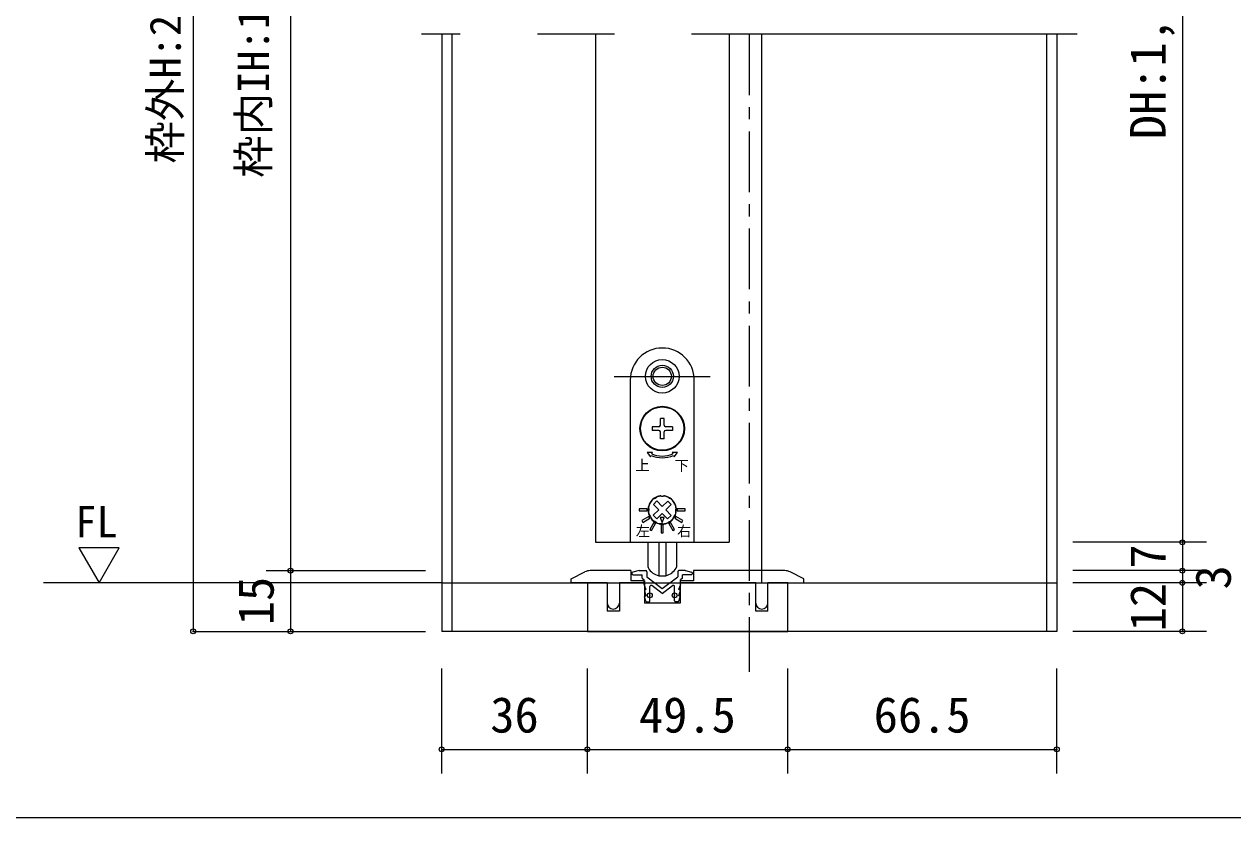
# Model space of a CAD drawing. Units: millimetres on the paper, enlarged 10 times, with parts at other scales. Extents: x -2000 to 2000, y -1385 to 1385.
# Drawn here: x -1393 to -398, y -68 to 586 of the extents above; entities that cross this region are included whole.
import ezdxf
from ezdxf.enums import TextEntityAlignment as Align

# ---------------------------------------------------------------- set-up
doc = ezdxf.new("R2010")
doc.units = ezdxf.units.MM
doc.header["$LTSCALE"] = 10
doc.header["$PDMODE"] = 32
doc.header["$PDSIZE"] = 4
for name, pattern in [('CHAIN1', [8, 5, -1, 1, -1]), ('USER1', [19.05, 12.7, -6.35]), ('USER4', [50.8, 31.75, -6.35, 6.35, -6.35])]:
    doc.linetypes.add(name, pattern=pattern)
doc.layers.add('1-1_0', color=7, linetype='Continuous', lineweight=20)
doc.layers.add('2-0', color=7, linetype='Continuous', lineweight=20)
doc.styles.add('ＭＳ ゴシック', font='')
doc.styles.get('ＭＳ ゴシック').set_extended_font_data('MS Gothic')

msp = doc.modelspace()

# ---------------------------------------------------------------- linework, layer by layer
at = {"layer": '1-1_0'}
msp.add_lwpolyline([(380, -67.5), (-1950, -67.5), (-1950, 1335)], dxfattribs=at)
at = {"layer": '2-0', "color": 4, "lineweight": 9}
for p, q in [((-1254.23, 1069.87), (-1254.23, 86.05)), ((-1174.08, 949.87), (-1174.08, 136.05)), ((-439.35, 923.2), (-439.35, 159.39)), ((-419.35, 159.39), (-529.49, 159.39)), ((-439.35, 159.39), (-439.35, 136.05)), ((-1194.08, 136.05), (-1062.82, 136.05)), ((-1174.08, 136.05), (-1174.08, 86.05)), ((-419.35, 136.05), (-529.49, 136.05)), ((-439.35, 136.05), (-439.35, 126.05)), ((-1049.49, 126.05), (-1377.42, 126.05)), ((-419.35, 126.05), (-529.49, 126.05)), ((-439.35, 126.05), (-439.35, 86.05)), ((-1254.23, 86.05), (-1072.57, 86.05)), ((-1194.08, 86.05), (-1062.82, 86.05)), ((-419.35, 86.05), (-529.49, 86.05)), ((-1049.49, -31.12), (-1049.49, 55.43)), ((-929.49, -31.12), (-929.49, 55.43)), ((-764.49, -31.12), (-764.49, 55.43)), ((-542.82, -31.12), (-542.82, 55.43)), ((-1049.49, -11.12), (-929.49, -11.12)), ((-929.49, -11.12), (-764.49, -11.12)), ((-764.49, -11.12), (-542.82, -11.12))]:
    msp.add_line(p, q, dxfattribs=at)
at = {"layer": '2-0', "linetype": 'USER4'}
msp.add_line((-526.15, 577.72), (-1066.15, 577.72), dxfattribs=at)
at = {"layer": '2-0'}
for p, q in [((-1049.49, 577.72), (-1049.49, 86.05)), ((-1041.15, 577.72), (-1041.15, 86.05)), ((-922.82, 577.72), (-922.82, 159.39)), ((-812.82, 577.72), (-812.82, 159.39)), ((-786.15, 577.72), (-786.15, 126.05)), ((-551.15, 577.72), (-551.15, 86.05)), ((-542.82, 577.72), (-542.82, 86.05)), ((-922.82, 159.39), (-812.82, 159.39)), ((-942.82, 129.39), (-931.6, 135)), ((-893.65, 136.05), (-927.13, 136.05)), ((-893.65, 136.05), (-893.65, 127.72)), ((-892.82, 133.72), (-892.82, 133.92)), ((-886.93, 136.03), (-892.04, 134.89)), ((-891.82, 132.72), (-888.38, 132.72)), ((-888.38, 132.72), (-884.49, 132.72)), ((-886.71, 136.05), (-881.6, 136.05)), ((-884.49, 129.8), (-882.82, 128.55)), ((-880.6, 135.05), (-880.6, 131.05)), ((-880.6, 131.05), (-867.82, 121.47)), ((-867.82, 121.47), (-855.04, 131.05)), ((-855.04, 135.05), (-855.04, 131.05)), ((-848.93, 136.05), (-854.04, 136.05)), ((-851.15, 129.8), (-852.82, 128.55)), ((-847.27, 132.72), (-851.15, 132.72)), ((-851.15, 129.8), (-851.15, 132.72)), ((-848.71, 136.03), (-843.6, 134.89)), ((-843.82, 132.72), (-847.27, 132.72)), ((-842.82, 133.92), (-842.82, 133.72)), ((-841.99, 136.05), (-841.99, 127.72)), ((-766.85, 136.05), (-841.99, 136.05)), ((-751.15, 129.39), (-762.38, 135)), ((-1049.49, 126.05), (-542.82, 126.05)), ((-942.82, 126.05), (-942.82, 129.39)), ((-929.49, 126.05), (-942.82, 126.05)), ((-929.49, 126.05), (-929.49, 86.05)), ((-913.15, 126.05), (-929.49, 126.05)), ((-913.15, 126.05), (-913.15, 102.72)), ((-903.15, 126.05), (-903.15, 102.72)), ((-882.49, 126.05), (-903.15, 126.05)), ((-882.49, 127.72), (-893.65, 127.72)), ((-882.82, 124.51), (-882.82, 128.55)), ((-882.78, 124.27), (-881.33, 120.42)), ((-882.53, 119.56), (-881.29, 115.42)), ((-882.49, 127.72), (-882.49, 109.39)), ((-881.89, 120.42), (-881.33, 120.42)), ((-877.99, 111.09), (-877.99, 122.93)), ((-867.82, 117.3), (-876.39, 123.73)), ((-867.82, 117.3), (-859.25, 123.73)), ((-857.65, 111.05), (-857.65, 122.93)), ((-852.86, 124.27), (-854.32, 120.39)), ((-853.72, 120.39), (-854.32, 120.39)), ((-853.08, 119.53), (-854.32, 115.39)), ((-853.15, 127.72), (-853.15, 109.39)), ((-841.99, 127.72), (-853.15, 127.72)), ((-790.82, 126.05), (-853.15, 126.05)), ((-852.82, 124.51), (-852.82, 128.55)), ((-790.82, 102.72), (-790.82, 126.05)), ((-780.82, 102.72), (-780.82, 126.05)), ((-764.49, 126.05), (-780.82, 126.05)), ((-764.49, 86.05), (-764.49, 126.05)), ((-881.43, 110.89), (-882.53, 114.56)), ((-881.89, 115.42), (-881.29, 115.42)), ((-880.79, 110.42), (-878.65, 110.42)), ((-854.82, 110.39), (-856.99, 110.39)), ((-853.72, 115.39), (-854.32, 115.39)), ((-854.18, 110.86), (-853.08, 114.53)), ((-903.15, 102.72), (-913.15, 102.72)), ((-853.15, 109.39), (-882.49, 109.39)), ((-780.82, 102.72), (-790.82, 102.72)), ((-542.82, 86.05), (-1049.49, 86.05)), ((-929.49, 86.05), (-764.49, 86.05))]:
    msp.add_line(p, q, dxfattribs=at)
at = {"layer": '2-0', "linetype": 'CHAIN1'}
msp.add_line((-796.15, 577.72), (-796.15, 52.72), dxfattribs=at)
at = {"layer": '2-0', "color": 2, "linetype": 'USER1', "lineweight": 18}
msp.add_line((-907.32, 296.05), (-828.32, 296.05), dxfattribs=at)
at = {"layer": '2-0', "lineweight": 18}
for p, q in [((-894.15, 293.05), (-894.15, 159.39)), ((-841.49, 159.39), (-841.49, 293.05)), ((-866.32, 261.39), (-869.32, 261.39)), ((-869.32, 255.89), (-869.32, 261.39)), ((-866.32, 255.89), (-866.32, 261.39)), ((-870.65, 251.55), (-876.15, 251.55)), ((-869.32, 244.72), (-869.32, 250.22)), ((-866.32, 244.72), (-866.32, 250.22)), ((-859.49, 254.55), (-864.99, 254.55)), ((-859.49, 251.55), (-864.99, 251.55)), ((-859.49, 254.55), (-859.49, 251.55)), ((-866.32, 244.72), (-869.32, 244.72)), ((-870.65, 186.09), (-875.07, 190.62)), ((-867.79, 188.88), (-863.25, 193.3)), ((-875.18, 181.66), (-870.65, 186.09)), ((-872.39, 178.8), (-875.18, 181.66)), ((-872.39, 178.8), (-867.86, 183.22)), ((-863.43, 178.69), (-867.86, 183.22)), ((-860.57, 181.49), (-863.43, 178.69)), ((-894.15, 159.39), (-841.49, 159.39)), ((-879.49, 138.94), (-879.49, 159.39)), ((-870.74, 159.39), (-870.74, 131.87)), ((-864.9, 159.39), (-864.9, 131.87)), ((-856.15, 159.39), (-856.15, 138.94)), ((-870.74, 131.87), (-864.9, 131.87))]:
    msp.add_line(p, q, dxfattribs=at)
for points in [[(-870.65, 254.55), (-876.15, 254.55), (-876.15, 251.55)], [(-876.49, 232.11), (-875.98, 233.34), (-880.31, 233.35), (-877.52, 229.65), (-877, 230.88)], [(-858.64, 230.88), (-858.13, 229.65), (-855.33, 233.35), (-859.66, 233.34), (-859.15, 232.11)], [(-867.79, 188.88), (-872.21, 193.41), (-875.07, 190.62)], [(-860.57, 181.49), (-864.99, 186.02), (-860.46, 190.44), (-863.25, 193.3)]]:
    msp.add_lwpolyline(points, dxfattribs=at)
for points in [[(-886.82, 185.22), (-880.15, 185.22), (-880.15, 186.89), (-886.82, 186.89)], [(-883.86, 175.83), (-878.08, 179.16), (-878.92, 180.61), (-884.69, 177.27)], [(-867.95, 175.72), (-866.23, 179.7), (-869.56, 179.74)], [(-850.95, 177.27), (-856.72, 180.61), (-857.56, 179.16), (-851.78, 175.83)], [(-848.82, 186.89), (-855.49, 186.89), (-855.49, 185.22), (-848.82, 185.22)], [(-876.6, 169.18), (-873.27, 174.95), (-874.71, 175.79), (-878.04, 170.01)], [(-866.99, 173.72), (-868.65, 173.72), (-868.65, 167.05), (-866.99, 167.05)], [(-857.6, 170.01), (-860.93, 175.79), (-862.38, 174.95), (-859.04, 169.18)]]:
    msp.add_lwpolyline(points, close=True, dxfattribs=at)
at = {"layer": '2-0'}
msp.add_lwpolyline([(-1331.73, 126.05), (-1315.24, 154.74), (-1348.43, 154.74)], close=True, dxfattribs=at)
for points in [[(-884.49, 129.8), (-884.49, 131.47), (-884.49, 132.72)], [(-764.49, 126.05), (-751.15, 126.05), (-751.15, 129.39)]]:
    msp.add_lwpolyline(points, dxfattribs=at)
at = {"layer": '2-0', "lineweight": 18}
for centre, radius in [((-867.82, 296.05), 13.83), ((-867.82, 296.05), 9.17), ((-867.82, 296.05), 7.5), ((-867.82, 253.05), 18.33), ((-867.82, 253.05), 17.83)]:
    msp.add_circle(centre, radius, dxfattribs=at)
for centre, radius, start, end in [((-867.82, 293.05), 26.33, 0, 180), ((-870.65, 255.89), 1.33, 270, 360), ((-870.65, 250.22), 1.33, 360, 90), ((-864.99, 255.89), 1.33, 180, 270), ((-864.99, 250.22), 1.33, 90, 180), ((-867.82, 253.05), 24, 247.5, 292.5), ((-867.82, 253.05), 22.67, 247.5, 292.5), ((-867.82, 186.05), 11.67, 98.90298, 201.09702), ((-867.82, 186.05), 11.5, 160.42431, 168.17431), ((-875.52, 188.79), 3.33, 129.87866, 160.42431), ((-867.82, 186.05), 11.17, 146.90028, 151.69834), ((-873.91, 191.5), 3.33, 138.17431, 168.71996), ((-867.82, 186.05), 11.5, 130.42431, 138.17431), ((-873.12, 192.27), 3.33, 99.87866, 130.42431), ((-867.82, 186.05), 11.17, 116.90028, 121.69834), ((-870.37, 193.81), 3.33, 108.17431, 138.71996), ((-867.82, 186.05), 11.5, 100.42431, 108.17431), ((-869.3, 194.08), 3.33, 69.87866, 100.42431), ((-869.27, 195.27), 2.33, 72.61143, 98.90298), ((-867.82, 199.89), 2.5, 252.61143, 287.38857), ((-867.82, 186.05), 11.17, 86.90028, 91.69834), ((-866.15, 194.05), 3.33, 78.17431, 108.71996), ((-866.38, 195.27), 2.33, 81.09702, 107.38857), ((-867.82, 186.05), 11.67, 338.90298, 81.09702), ((-867.82, 186.05), 11.5, 70.42431, 78.17431), ((-865.08, 193.75), 3.33, 39.87866, 70.42431), ((-867.82, 186.05), 11.17, 56.90028, 61.69834), ((-862.37, 192.14), 3.33, 48.17431, 78.71996), ((-867.82, 186.05), 11.5, 40.42431, 48.17431), ((-861.6, 191.35), 3.33, 9.87866, 40.42431), ((-867.82, 186.05), 11.17, 26.90028, 31.69834), ((-860.06, 188.6), 3.33, 18.17431, 48.71996), ((-867.82, 186.05), 11.5, 10.42431, 18.17431), ((-875.85, 184.57), 3.33, 159.87866, 190.42431), ((-875.81, 187.73), 3.33, 168.17431, 198.71996), ((-867.82, 186.05), 11.5, 190.42431, 198.17431), ((-867.82, 186.05), 11.17, 176.90028, 181.69834), ((-875.58, 183.51), 3.33, 198.17431, 228.71996), ((-876.53, 182.69), 2.33, 201.09702, 227.38857), ((-879.8, 179.14), 2.5, 12.61143, 47.38857), ((-867.82, 186.05), 11.17, 206.90028, 211.69834), ((-875.08, 180.19), 2.33, 192.61143, 218.90298), ((-874.04, 180.76), 3.33, 189.87866, 220.42431), ((-861.73, 180.61), 3.33, 318.17431, 348.71996), ((-860.56, 180.19), 2.33, 321.09702, 347.38857), ((-867.82, 186.05), 11.17, 326.90028, 331.69834), ((-855.84, 179.14), 2.5, 132.61143, 167.38857), ((-860.13, 183.32), 3.33, 309.87866, 340.42431), ((-859.11, 182.69), 2.33, 312.61143, 338.90298), ((-867.82, 186.05), 11.5, 340.42431, 348.17431), ((-867.82, 186.05), 11.17, 356.90028, 1.69834), ((-859.83, 184.38), 3.33, 348.17431, 18.71996), ((-859.79, 187.53), 3.33, 339.87866, 10.42431), ((-867.82, 186.05), 11.67, 218.90298, 321.09702), ((-867.82, 186.05), 11.5, 220.42431, 228.17431), ((-873.27, 179.97), 3.33, 228.17431, 258.71996), ((-867.82, 186.05), 11.17, 236.90028, 241.69834), ((-870.56, 178.36), 3.33, 219.87866, 250.42431), ((-867.82, 186.05), 11.5, 250.42431, 258.17431), ((-869.49, 178.06), 3.33, 258.17431, 288.71996), ((-867.82, 186.05), 11.17, 266.90028, 271.69834), ((-866.34, 178.02), 3.33, 249.87866, 280.42431), ((-867.82, 186.05), 11.5, 280.42431, 288.17431), ((-865.27, 178.29), 3.33, 288.17431, 318.71996), ((-867.82, 186.05), 11.17, 296.90028, 301.69834), ((-862.52, 179.84), 3.33, 279.87866, 310.42431), ((-867.82, 186.05), 11.5, 310.42431, 318.17431), ((-877.82, 138.94), 1.67, 180, 210.56067), ((-867.77, 144.87), 13.33, 210.56067, 257.16143), ((-867.87, 144.87), 13.33, 282.83857, 329.43933), ((-857.82, 138.94), 1.67, 329.43933, 360)]:
    msp.add_arc(centre, radius, start, end, dxfattribs=at)
at = {"layer": '2-0'}
for centre, radius, start, end in [((-927.13, 126.05), 10, 90, 116.56505), ((-891.82, 133.92), 1, 102.52881, 180), ((-891.82, 133.72), 1, 180, 270), ((-886.71, 135.05), 1, 90, 102.52881), ((-886.71, 135.05), 1, 90, 102.52881), ((-886.71, 135.05), 1, 90, 102.52881), ((-886.71, 135.05), 1, 90, 102.52881), ((-881.6, 135.05), 1, 0, 90), ((-854.04, 135.05), 1, 90, 180), ((-848.93, 135.05), 1, 77.47119, 90), ((-843.82, 133.72), 1, 270, 0), ((-843.82, 133.92), 1, 0, 77.47119), ((-766.85, 126.05), 10, 63.43495, 90), ((-882.15, 124.51), 0.667, 180, 200.55605), ((-882.15, 124.51), 0.667, 180, 200.55605), ((-882.15, 124.51), 0.667, 180, 200.55605), ((-882.15, 124.51), 0.667, 180, 200.55605), ((-881.89, 119.75), 0.667, 90, 196.69924), ((-876.99, 122.93), 1, 53.1301, 180), ((-858.65, 122.93), 1, 0, 126.8699), ((-853.72, 119.72), 0.667, 343.30076, 90), ((-853.49, 124.51), 0.667, 339.44395, 0), ((-853.49, 124.51), 0.667, 339.44395, 0), ((-853.49, 124.51), 0.667, 339.44395, 0), ((-881.89, 114.75), 0.667, 90, 196.69924), ((-880.79, 111.09), 0.667, 196.69924, 270), ((-878.65, 111.09), 0.667, 270, 0), ((-856.99, 111.05), 0.667, 180, 270), ((-854.82, 111.05), 0.667, 270, 343.30076), ((-853.72, 114.72), 0.667, 343.30076, 90), ((-908.15, 109.39), 5, 180, 0), ((-785.82, 109.39), 5, 180, 0)]:
    msp.add_arc(centre, radius, start, end, dxfattribs=at)
at = {"layer": '2-0', "color": 4}
for p in [(-439.35, 159.39), (-1174.08, 136.05), (-439.35, 136.05), (-439.35, 126.05), (-1254.23, 86.05), (-1174.08, 86.05), (-439.35, 86.05), (-1049.49, -11.12), (-929.49, -11.12), (-764.49, -11.12), (-542.82, -11.12)]:
    msp.add_point(p, dxfattribs=at)
at = {"layer": '2-0'}
for p in [(-877.99, 115.72), (-857.65, 115.72)]:
    msp.add_point(p, dxfattribs=at)

# ---------------------------------------------------------------- texts
at = {"layer": '2-0', "style": 'ＭＳ ゴシック'}
for s, height, p in [('枠外H:2,036', 25.66, (-1256.74, 471.3)), ('枠内IH:1,985', 25.66, (-1184.12, 459.51)), ('DH:1,970', 29.33, (-444.35, 491.3)), ('7', 29.33, (-444.35, 137.72)), ('3', 29.33, (-390.6, 120.57)), ('15', 29.33, (-1179.08, 91.05)), ('12', 29.33, (-444.35, 86.05))]:
    msp.add_text(s, height=height, rotation=90, dxfattribs=at).set_placement(p, align=Align.BOTTOM_LEFT)
for s, height, p in [('上', 8.55, (-889.9, 215.99)), ('下', 8.55, (-857.58, 215.74)), ('FL', 25.66, (-1351.39, 155.85)), ('左', 8.55, (-889.59, 161.81)), ('右', 8.55, (-855.61, 161.73)), ('36', 29.33, (-1009.49, -6.12)), ('49.5', 29.33, (-886.99, -6.12)), ('66.5', 29.33, (-693.65, -6.12))]:
    msp.add_text(s, height=height, dxfattribs=at).set_placement(p, align=Align.BOTTOM_LEFT)

doc.saveas('drawing.dxf')
